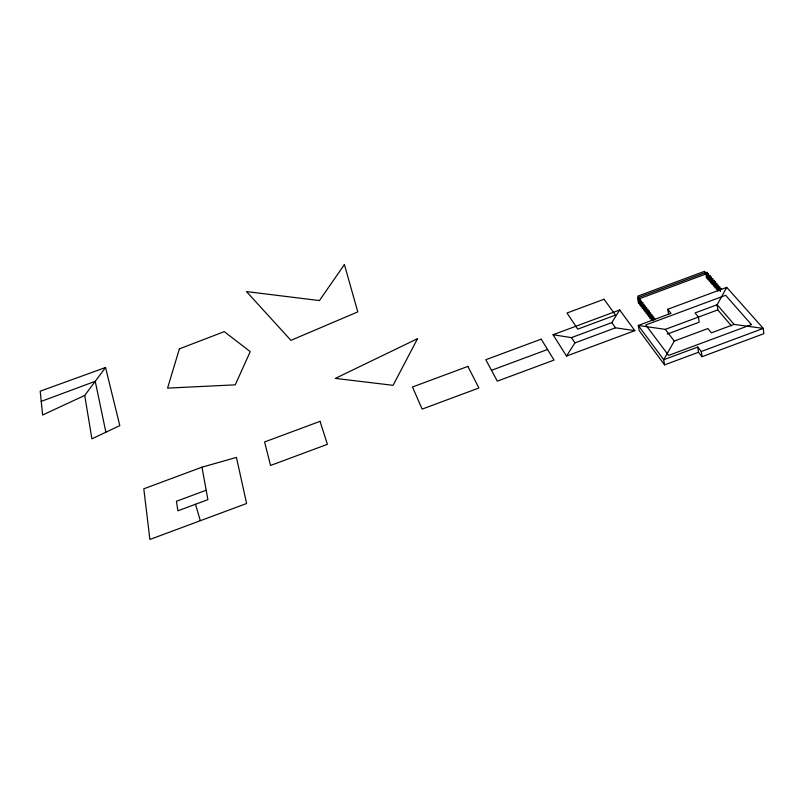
<?xml version="1.0" encoding="UTF-8"?>
<svg xmlns="http://www.w3.org/2000/svg" width="804" height="804" viewBox="0 0 804 804"><rect width="100%" height="100%" fill="white"/><g stroke="black" fill="none" stroke-linecap="round" stroke-linejoin="round"><path stroke-width="1.21" d="M726.726 287.36L667.782 309.279L670.978 313.309L638.265 325.469L663.712 359.73L697.771 347.057L698.505 352.263L702.003 356.695L763.8 333.71L763.287 328.414L726.726 287.36L717.158 304.726L717.801 309.902L731.449 325.871M697.771 347.057L701.279 351.479L763.287 328.414L734.062 324.394L711.419 332.816L707.912 328.555L674.305 341.047L663.712 359.73L664.556 364.895L698.505 352.263M553.041 334.745L571.473 337.61L611.834 322.605L619.683 309.972L634.848 330.645L566.508 356.061L553.041 334.745L619.683 309.972M566.508 356.061L574.92 342.906L615.532 327.811L634.848 330.645M84.721 395.427L105.545 367.498L119.806 425.587L91.907 438.833L84.721 395.427L42.622 415.015L40.2 391.196L105.545 367.498M41.235 401.367L95.244 381.307L105.877 432.2M639.843 302.887L638.507 303.379L637.602 298.204L638.949 297.711L639.662 301.852M201.965 467.184L143.805 488.802L149.886 539.464L246.607 503.495L236.436 457.416L201.965 467.184L207.894 499.656L177.875 510.821L176.438 501.284L206.176 490.229M642.356 306.183L641.019 306.676L640.125 301.49L641.471 300.997L642.004 304.103M644.898 309.5L643.552 310.002L642.667 304.806L644.014 304.304L644.366 306.384M646.175 311.168L644.828 311.671L643.944 306.475L645.29 305.972L646.004 310.133M491.495 370.312L547.544 349.479M647.461 312.846L646.114 313.349L645.23 308.143L646.577 307.641L646.929 309.721M648.748 314.525L647.401 315.027L646.516 309.821L647.873 309.319L648.396 312.444M717.691 288.897L716.344 289.4L715.681 284.113L717.037 283.611L717.56 287.842M721.379 288.525L720.012 289.028L720.273 291.148M651.34 317.922L649.984 318.424L649.109 313.198L650.466 312.696L650.818 314.786M652.647 319.62L651.29 320.133L650.416 314.907L651.773 314.394L652.476 318.575M664.556 364.895L639.16 330.534L638.265 325.469L665.3 329.369L717.801 309.902M667.26 334.072L699.148 322.213L698.435 317.047L695.058 312.947L717.158 304.726L734.062 324.394M704.656 272.868L705.711 274.063L638.959 298.877L638.004 297.631L705.52 272.566L704.455 271.36L637.743 296.153L638.708 297.4M665.3 329.369L674.305 341.047M611.834 322.605L615.532 327.811M571.473 337.61L574.92 342.906M195.472 504.279L200.337 520.701M652.426 320.796L651.722 316.615L653.089 316.103L653.612 319.238M654.757 319.912L654.406 317.821L653.039 318.324L653.391 320.424M667.782 309.279L668.576 314.374M701.279 351.479L702.003 356.695M718.957 290.566L718.565 287.38L719.922 286.877L720.444 291.118M717.771 291.038L717.118 285.742L718.474 285.239L719.128 290.535M179.382 348.866L167.564 388.121L235.26 384.835L250.235 351.619L224.266 331.63L179.382 348.866M417.537 338.675L393.086 385.327L335.338 378.393L417.537 338.675M344.413 264.536L319.419 300.575L246.486 291.581L290.937 340.343L357.78 311.892L344.413 264.536M751.428 324.605L668.616 355.408L645.753 324.997L725.63 295.299L751.428 324.605M604.035 299.249L567.011 313.007L577.754 329.137L615.512 315.098L604.035 299.249M707.118 272.375L705.781 272.868L706.465 278.124L707.801 277.621L707.118 272.375M640.205 299.349L638.868 299.852L639.763 305.028L641.1 304.525L640.205 299.349M708.525 273.953L707.178 274.455L707.862 279.712L709.188 279.219L708.525 273.953M709.922 275.551L708.585 276.043L709.259 281.31L710.595 280.817L709.922 275.551M320.042 421.346L264.586 441.959L270.566 465.456L327.399 444.321L320.042 421.346M467.868 366.403L412.472 386.995L422.13 409.105L478.903 388L467.868 366.403M541.192 339.147L485.827 359.73L497.304 381.156L554.046 360.061L541.192 339.147M642.738 302.646L641.391 303.148L642.285 308.334L643.632 307.832L642.738 302.646M711.339 277.149L709.992 277.641L710.666 282.918L712.002 282.415L711.339 277.149M712.756 278.747L711.409 279.249L712.073 284.526L713.419 284.033L712.756 278.747M714.173 280.365L712.826 280.867L713.49 286.144L714.836 285.651L714.173 280.365M715.6 281.983L714.253 282.485L714.907 287.772L716.264 287.269L715.6 281.983M649.17 311.007L647.813 311.51L648.687 316.726L650.044 316.223L649.17 311.007"/></g></svg>
